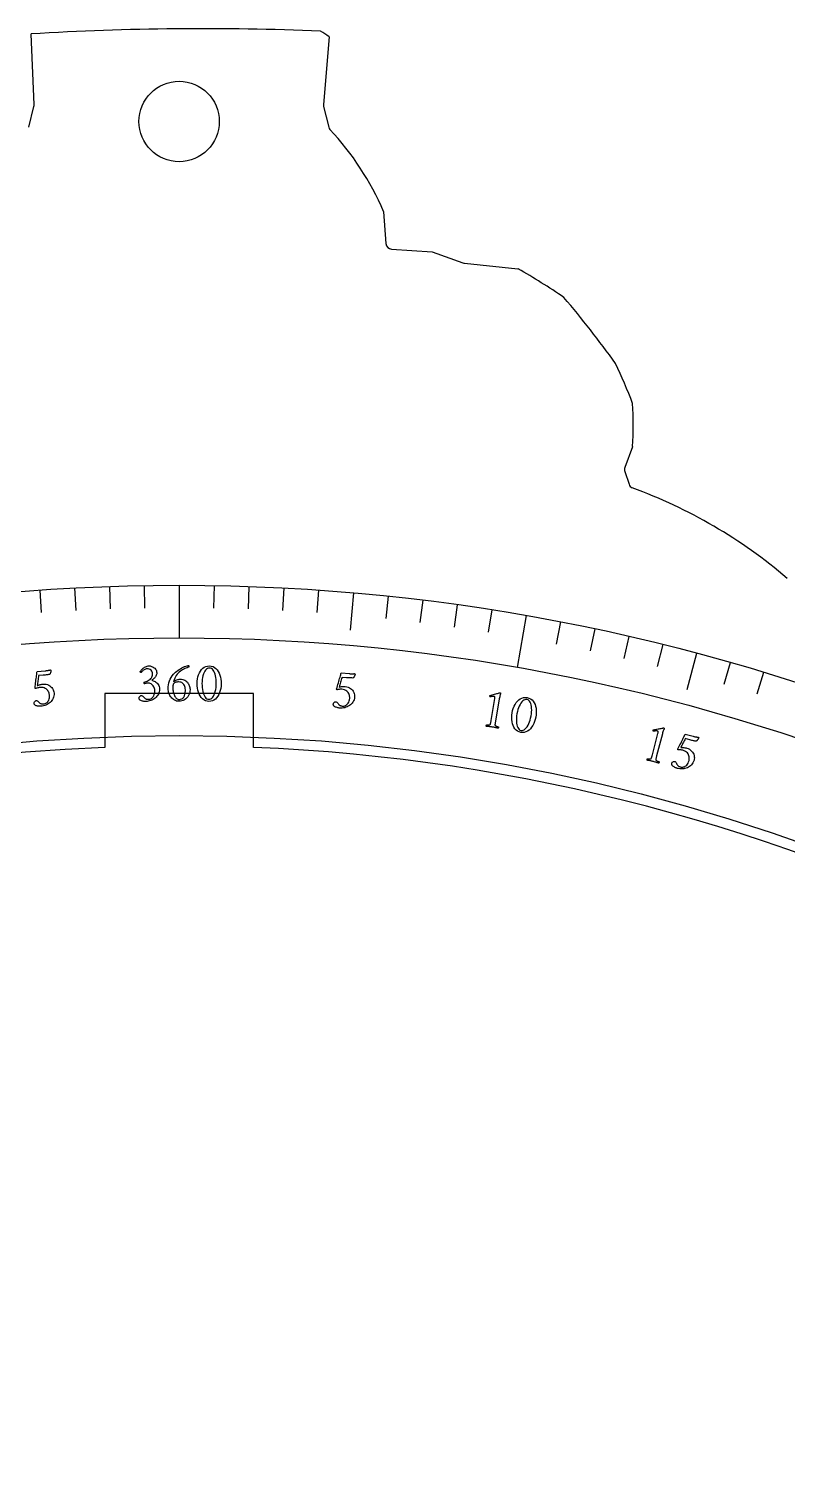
# Model space of a CAD drawing. Header units: millimetres. Extents: x -50 to 50, y -50 to 64.
# Drawn here: x -3.74 to 15.14, y 27.91 to 63.59 of the extents above; entities that cross this region are included whole.
import ezdxf

# ---------------------------------------------------------------- set-up
doc = ezdxf.new("R2010")
doc.units = ezdxf.units.MM
for name, color, linetype in [('CUT_INNER', 6, 'Continuous'), ('CUT_OUTER', 1, 'Continuous'), ('ENGRAVE', 7, 'Continuous'), ('ENGRAVE_FINE', 8, 'Continuous'), ('TEXT', 5, 'Continuous')]:
    doc.layers.add(name, color=color, linetype=linetype)

msp = doc.modelspace()

# ---------------------------------------------------------------- linework, layer by layer
at = {"layer": 'CUT_INNER'}
for points in [[(1.85, 47.05), (-1.85, 47.05), (-1.85, 45.7124)], [(1.85, 45.7124), (1.85, 47.05)]]:
    msp.add_lwpolyline(points, dxfattribs=at)
msp.add_circle((0, 61.278), 1, dxfattribs=at)
for centre, radius, start, end in [((0.0002, -0.0001), 45.7499, 92.31774, 38.3206), ((0.0007, 0.0009), 45.7489, 38.32, 87.68336)]:
    msp.add_arc(centre, radius, start, end, dxfattribs=at)
at = {"layer": 'CUT_OUTER'}
for points in [[(-3.6104, 61.6965), (-3.6804, 63.4528), (-3.6803, 63.4563)], [(3.7318, 63.3854), (3.7317, 63.3819), (3.5911, 61.6998)], [(-3.7442, 61.1356), (-3.6147, 61.6541)], [(3.5951, 61.6508), (3.7242, 61.1356)], [(5.0858, 59.0374), (5.0863, 59.0336), (5.147, 58.2411)], [(5.2873, 58.1029), (6.2939, 58.0402), (6.2975, 58.0398), (6.3009, 58.0388), (7.0642, 57.7613), (7.0818, 57.7561), (7.0998, 57.7531), (8.4321, 57.6129), (8.4355, 57.6124)], [(11.2864, 53.1935), (11.2853, 53.1904), (11.0916, 52.6727)], [(11.0898, 52.5727), (11.1955, 52.2555)]]:
    msp.add_lwpolyline(points, dxfattribs=at)
for centre, radius, start, end in [((0.6325, -8.3625), 71.9482, 87.701546, 93.436538), ((2.215, 61.3392), 2.5471, 53.45227, 59.23461), ((-3.7602, 61.6905), 0.15, 345.97557, 2.28226), ((3.7406, 61.6873), 0.15, 175.22111, 194.07168), ((3.8697, 61.172), 0.15, 194.07168, 218.1661), ((-1.3092, 56.3161), 6.95, 23.05169, 43.26379), ((5.2966, 58.2526), 0.15, 184.38215, 266.43774), ((1.1094, 44.625), 14.9111, 55.40342, 60.57318), ((-8.5848, 41.3616), 23.9005, 35.55804, 40.5493), ((-0.4996, 49.8051), 12.6006, 20.71645, 25.65446), ((0.7596, 53.7276), 10.5403, 357.09565, 2.90875), ((11.2321, 52.6201), 0.15, 159.48249, 198.43495), ((11.3378, 52.3029), 0.15, 198.43495, 244.13095), ((6.9095, 40.2492), 12.6921, 49.6008, 69.89472)]:
    msp.add_arc(centre, radius, start, end, dxfattribs=at)
at = {"layer": 'ENGRAVE'}
for points in [[(0, 49.745), (0, 48.436)], [(4.3356, 49.5557), (4.2541, 48.6243)], [(8.6381, 48.9893), (8.4108, 47.7001)], [(12.875, 48.05), (12.633, 47.1468)]]:
    msp.add_lwpolyline(points, dxfattribs=at)
for radius in [49.745, 48.436, 46.005]:
    msp.add_circle((0, 0), radius, dxfattribs=at)
at = {"layer": 'ENGRAVE_FINE'}
for points in [[(-3.47, 49.6238), (-3.4309, 49.0642)], [(-2.6035, 49.6768), (-2.5741, 49.1166)], [(-1.7361, 49.7147), (-1.7165, 49.154)], [(-0.8682, 49.7374), (-0.8584, 49.1765)], [(0.8682, 49.7374), (0.8584, 49.1765)], [(1.7361, 49.7147), (1.7165, 49.154)], [(2.6035, 49.6768), (2.5741, 49.1166)], [(3.47, 49.6238), (3.4309, 49.0642)], [(5.1998, 49.4725), (5.1411, 48.9146)], [(6.0624, 49.3742), (5.994, 48.8174)], [(6.9232, 49.2609), (6.8451, 48.7053)], [(7.7818, 49.1326), (7.6941, 48.5785)], [(9.4918, 48.831), (9.3847, 48.2804)], [(10.3426, 48.658), (10.2259, 48.1092)], [(11.1902, 48.47), (11.064, 47.9234)], [(12.0344, 48.2674), (11.8987, 47.723)], [(13.7116, 47.818), (13.5569, 47.2787)], [(14.544, 47.5714), (14.38, 47.0349)]]:
    msp.add_lwpolyline(points, dxfattribs=at)
at = {"layer": 'TEXT'}
for points in [[(-3.3858, 47.2856), (-3.3465, 47.2861), (-3.3099, 47.2819), (-3.2761, 47.2728), (-3.2451, 47.259), (-3.217, 47.2416), (-3.192, 47.2215), (-3.1701, 47.1988), (-3.1513, 47.1736), (-3.136, 47.1467), (-3.1245, 47.1191), (-3.1168, 47.0909), (-3.113, 47.0619), (-3.1126, 47.0277), (-3.1161, 46.995), (-3.1234, 46.9636), (-3.1346, 46.9336), (-3.1489, 46.9054), (-3.1659, 46.879), (-3.1853, 46.8545), (-3.2074, 46.832), (-3.2315, 46.8116), (-3.2572, 46.7934), (-3.2846, 46.7774), (-3.3135, 46.7636), (-3.3436, 46.7523), (-3.3741, 46.7435), (-3.4052, 46.7373), (-3.4369, 46.7337), (-3.4509, 46.7332), (-3.4666, 46.7334), (-3.4841, 46.7345), (-3.5033, 46.7365), (-3.5229, 46.7394), (-3.5417, 46.7436), (-3.5596, 46.7489), (-3.5766, 46.7555), (-3.5799, 46.758), (-3.5841, 46.7619), (-3.589, 46.7671), (-3.5947, 46.7737), (-3.6002, 46.7811), (-3.6043, 46.7888), (-3.607, 46.7967), (-3.6083, 46.8049), (-3.6083, 46.819), (-3.606, 46.8318), (-3.6014, 46.8433), (-3.5946, 46.8537), (-3.5862, 46.8623), (-3.577, 46.8687), (-3.5671, 46.8729), (-3.5563, 46.8748), (-3.5431, 46.8745), (-3.5311, 46.8713), (-3.5203, 46.8653), (-3.5109, 46.8565), (-3.5021, 46.8466), (-3.4932, 46.8373), (-3.4843, 46.8287), (-3.4754, 46.8206), (-3.4645, 46.8123), (-3.4528, 46.8056), (-3.4402, 46.8005), (-3.4268, 46.7968), (-3.4131, 46.7945), (-3.3995, 46.793), (-3.3861, 46.7926), (-3.3728, 46.793), (-3.3548, 46.7956), (-3.3369, 46.8007), (-3.3191, 46.8083), (-3.3014, 46.8185), (-3.2845, 46.8315), (-3.2694, 46.8477), (-3.2559, 46.8671), (-3.2442, 46.8898), (-3.235, 46.9158), (-3.2291, 46.9456), (-3.2267, 46.9791), (-3.2277, 47.0163), (-3.2305, 47.0381), (-3.2361, 47.0601), (-3.2445, 47.0823), (-3.2555, 47.1048), (-3.2695, 47.1265), (-3.2867, 47.1461), (-3.3069, 47.1638), (-3.3303, 47.1795), (-3.3572, 47.192), (-3.3877, 47.2001), (-3.4221, 47.2038), (-3.4601, 47.2031), (-3.4723, 47.2018), (-3.4863, 47.1996), (-3.5021, 47.1965), (-3.5199, 47.1924), (-3.5372, 47.1878), (-3.5519, 47.1832), (-3.564, 47.1784), (-3.5734, 47.1736), (-3.5755, 47.1739), (-3.5775, 47.1749), (-3.5796, 47.1767), (-3.5816, 47.1793), (-3.5833, 47.1824), (-3.5847, 47.1856), (-3.5856, 47.1889), (-3.5861, 47.1923), (-3.5813, 47.2312), (-3.5765, 47.2702), (-3.5716, 47.3091), (-3.5668, 47.348), (-3.562, 47.3863), (-3.5574, 47.4232), (-3.553, 47.4588), (-3.5487, 47.4931), (-3.5447, 47.5252), (-3.5414, 47.5542), (-3.5385, 47.58), (-3.5363, 47.6027), (-3.3328, 47.6174), (-3.3186, 47.6186), (-3.3043, 47.6201), (-3.2898, 47.622), (-3.2751, 47.6242), (-3.261, 47.6266), (-3.2481, 47.629), (-3.2365, 47.6315), (-3.2261, 47.6339), (-3.2175, 47.636), (-3.2114, 47.6375), (-3.2077, 47.6384), (-3.2065, 47.6387), (-3.203, 47.6369), (-3.1997, 47.6353), (-3.1967, 47.6338), (-3.194, 47.6325), (-3.1918, 47.6311), (-3.1901, 47.6293), (-3.189, 47.6271), (-3.1885, 47.6245), (-3.1886, 47.6215), (-3.1893, 47.6169), (-3.1904, 47.6106), (-3.192, 47.6025), (-3.1942, 47.5934), (-3.1968, 47.5838), (-3.1999, 47.5737), (-3.2036, 47.5632), (-3.2077, 47.5528), (-3.2123, 47.543), (-3.2174, 47.5339), (-3.223, 47.5255), (-3.2377, 47.5231), (-3.2538, 47.5206), (-3.2713, 47.5179), (-3.2903, 47.5152), (-3.3108, 47.5126), (-3.3331, 47.5101), (-3.3572, 47.5079), (-3.3831, 47.5059), (-3.4987, 47.4975), (-3.5027, 47.4663), (-3.5066, 47.4347), (-3.5104, 47.4029), (-3.5141, 47.3709), (-3.5178, 47.3391), (-3.5216, 47.3081), (-3.5256, 47.2779), (-3.5297, 47.2484), (-3.515, 47.2549), (-3.498, 47.2611), (-3.4789, 47.2671), (-3.4575, 47.2727), (-3.4361, 47.2776), (-3.417, 47.2814), (-3.4002, 47.2841), (-3.3858, 47.2856)], [(-0.7409, 47.7379), (-0.7227, 47.737), (-0.7036, 47.7334), (-0.6836, 47.7274), (-0.6627, 47.7188), (-0.6421, 47.7078), (-0.6229, 47.6943), (-0.6052, 47.6785), (-0.589, 47.6603), (-0.5755, 47.6399), (-0.5657, 47.6173), (-0.5597, 47.5925), (-0.5575, 47.5656), (-0.5586, 47.5444), (-0.5625, 47.524), (-0.5691, 47.5044), (-0.5784, 47.4857), (-0.5897, 47.468), (-0.602, 47.4515), (-0.6153, 47.4362), (-0.6297, 47.4221), (-0.6443, 47.4093), (-0.6581, 47.3979), (-0.6711, 47.3879), (-0.6833, 47.3794), (-0.6632, 47.3756), (-0.6424, 47.3691), (-0.6208, 47.36), (-0.5985, 47.3484), (-0.5767, 47.3341), (-0.5565, 47.3172), (-0.538, 47.2978), (-0.5212, 47.2759), (-0.5071, 47.2513), (-0.4969, 47.2242), (-0.4907, 47.1945), (-0.4884, 47.1622), (-0.4899, 47.1281), (-0.4952, 47.0956), (-0.5043, 47.0646), (-0.5171, 47.0354), (-0.533, 47.0079), (-0.5514, 46.9825), (-0.5722, 46.9592), (-0.5954, 46.9379), (-0.6207, 46.9189), (-0.6474, 46.9021), (-0.6756, 46.8877), (-0.7053, 46.8756), (-0.7359, 46.8659), (-0.7669, 46.8589), (-0.7983, 46.8544), (-0.8301, 46.8526), (-0.8441, 46.8528), (-0.8598, 46.8539), (-0.8772, 46.856), (-0.8962, 46.859), (-0.9157, 46.8631), (-0.9342, 46.8683), (-0.9517, 46.8746), (-0.9684, 46.8821), (-0.9715, 46.8848), (-0.9755, 46.8889), (-0.9801, 46.8944), (-0.9855, 46.9013), (-0.9905, 46.909), (-0.9941, 46.9168), (-0.9964, 46.9249), (-0.9973, 46.9332), (-0.9965, 46.9472), (-0.9935, 46.9599), (-0.9883, 46.9712), (-0.9809, 46.9811), (-0.972, 46.9893), (-0.9625, 46.9951), (-0.9523, 46.9988), (-0.9415, 47.0001), (-0.9283, 46.999), (-0.9165, 46.9952), (-0.9061, 46.9886), (-0.8972, 46.9793), (-0.8889, 46.9689), (-0.8806, 46.9592), (-0.8722, 46.95), (-0.8637, 46.9415), (-0.8533, 46.9326), (-0.842, 46.9252), (-0.8297, 46.9194), (-0.8165, 46.915), (-0.803, 46.9119), (-0.7895, 46.9097), (-0.7761, 46.9085), (-0.7628, 46.9082), (-0.7447, 46.9098), (-0.7265, 46.9139), (-0.7083, 46.9205), (-0.69, 46.9296), (-0.6725, 46.9417), (-0.6565, 46.9571), (-0.642, 46.9757), (-0.629, 46.9976), (-0.6183, 47.0232), (-0.6109, 47.0526), (-0.6066, 47.0859), (-0.6055, 47.1231), (-0.6074, 47.1502), (-0.6125, 47.1756), (-0.6206, 47.1994), (-0.632, 47.2214), (-0.6458, 47.2414), (-0.6614, 47.2592), (-0.6789, 47.2749), (-0.6981, 47.2883), (-0.7186, 47.299), (-0.7396, 47.3065), (-0.7613, 47.3109), (-0.7834, 47.3121), (-0.7947, 47.3115), (-0.806, 47.31), (-0.8175, 47.3076), (-0.8289, 47.3043), (-0.8398, 47.3009), (-0.8494, 47.298), (-0.8576, 47.2957), (-0.8646, 47.2939), (-0.8683, 47.2997), (-0.8711, 47.306), (-0.8728, 47.3129), (-0.8735, 47.3203), (-0.8734, 47.3249), (-0.8729, 47.3287), (-0.8721, 47.3319), (-0.8709, 47.3343), (-0.844, 47.3419), (-0.8178, 47.351), (-0.7923, 47.3617), (-0.7676, 47.3739), (-0.7444, 47.3878), (-0.7236, 47.4034), (-0.7051, 47.4209), (-0.6891, 47.4401), (-0.6762, 47.4614), (-0.667, 47.485), (-0.6617, 47.5109), (-0.6602, 47.5391), (-0.663, 47.5652), (-0.6704, 47.589), (-0.6827, 47.6104), (-0.6996, 47.6295), (-0.7203, 47.6451), (-0.7435, 47.6561), (-0.7693, 47.6625), (-0.7978, 47.6643), (-0.8189, 47.6627), (-0.8387, 47.6585), (-0.857, 47.6519), (-0.8738, 47.6427), (-0.889, 47.6322), (-0.9025, 47.6215), (-0.9144, 47.6107), (-0.9245, 47.5998), (-0.9331, 47.5898), (-0.9403, 47.5818), (-0.9459, 47.5759), (-0.9501, 47.572), (-0.953, 47.5725), (-0.9558, 47.5743), (-0.9587, 47.5773), (-0.9616, 47.5815), (-0.9642, 47.5864), (-0.9661, 47.5912), (-0.9672, 47.5961), (-0.9677, 47.601), (-0.9566, 47.6172), (-0.9441, 47.6331), (-0.93, 47.6488), (-0.9145, 47.6643), (-0.8975, 47.679), (-0.8791, 47.6926), (-0.8594, 47.7049), (-0.8383, 47.716), (-0.8159, 47.7253), (-0.7922, 47.732), (-0.7672, 47.7363), (-0.7409, 47.7379)], [(0.0225, 47.4067), (0.0569, 47.405), (0.0884, 47.4), (0.117, 47.3916), (0.1427, 47.3799), (0.1657, 47.3656), (0.1862, 47.3495), (0.2042, 47.3316), (0.2197, 47.3118), (0.233, 47.2908), (0.2442, 47.2694), (0.2535, 47.2474), (0.2606, 47.2249), (0.266, 47.2027), (0.2699, 47.1816), (0.2721, 47.1617), (0.2728, 47.143), (0.2703, 47.1059), (0.2631, 47.0702), (0.2514, 47.0357), (0.235, 47.0027), (0.2148, 46.9718), (0.1915, 46.9441), (0.1652, 46.9196), (0.1357, 46.8982), (0.1037, 46.8808), (0.0697, 46.8684), (0.0338, 46.861), (-0.0042, 46.8585), (-0.034, 46.8602), (-0.0624, 46.8653), (-0.0893, 46.8738), (-0.1148, 46.8856), (-0.1386, 46.9003), (-0.1606, 46.9171), (-0.1808, 46.9362), (-0.1993, 46.9574), (-0.2158, 46.9803), (-0.2303, 47.0046), (-0.2429, 47.0302), (-0.2534, 47.0571), (-0.2618, 47.0846), (-0.2679, 47.1121), (-0.2716, 47.1395), (-0.2729, 47.1668), (-0.2711, 47.2185), (-0.2651, 47.2689), (-0.2548, 47.3179), (-0.2403, 47.3655), (-0.2218, 47.411), (-0.1992, 47.4535), (-0.1728, 47.493), (-0.1424, 47.5295), (-0.1169, 47.5556), (-0.0895, 47.5807), (-0.0602, 47.6047), (-0.029, 47.6276), (0.0034, 47.6492), (0.0361, 47.6692), (0.0692, 47.6876), (0.1026, 47.7044), (0.1357, 47.7193), (0.1677, 47.7319), (0.1985, 47.7421), (0.2281, 47.7501), (0.2326, 47.7491), (0.2362, 47.7461), (0.239, 47.741), (0.2408, 47.734), (0.242, 47.7265), (0.2428, 47.7202), (0.2433, 47.715), (0.2435, 47.7109), (0.2208, 47.7033), (0.1965, 47.6943), (0.1708, 47.684), (0.1436, 47.6722), (0.1156, 47.6586), (0.0875, 47.6429), (0.0593, 47.6251), (0.0311, 47.6052), (0.0035, 47.5829), (-0.0226, 47.5579), (-0.0472, 47.5301), (-0.0705, 47.4996), (-0.0916, 47.4661), (-0.1101, 47.4291), (-0.1259, 47.3887), (-0.1391, 47.3449), (-0.1203, 47.3588), (-0.1005, 47.3711), (-0.0796, 47.3817), (-0.0577, 47.3906), (-0.0358, 47.3976), (-0.0151, 47.4027), (0.0043, 47.4057), (0.0225, 47.4067)], [(0.7536, 47.7363), (0.8005, 47.7318), (0.8435, 47.7198), (0.8825, 47.7003), (0.9175, 47.6733), (0.9484, 47.6402), (0.9751, 47.6021), (0.9976, 47.5591), (1.0159, 47.5112), (1.0299, 47.4597), (1.0395, 47.4059), (1.0447, 47.3499), (1.0456, 47.2916), (1.0421, 47.2335), (1.0343, 47.1777), (1.0222, 47.1244), (1.0059, 47.0736), (0.9854, 47.0265), (0.9612, 46.9843), (0.9332, 46.9471), (0.9015, 46.9149), (0.8662, 46.8889), (0.8274, 46.8706), (0.7853, 46.8599), (0.7397, 46.8569), (0.6955, 46.8613), (0.6544, 46.8733), (0.6166, 46.8929), (0.582, 46.9199), (0.5509, 46.9532), (0.5238, 46.9912), (0.5006, 47.0341), (0.4813, 47.0819), (0.4662, 47.1332), (0.4556, 47.1869), (0.4494, 47.2428), (0.4477, 47.3011), (0.4505, 47.3593), (0.4576, 47.4151), (0.4691, 47.4686), (0.4851, 47.5196), (0.5052, 47.5669), (0.5294, 47.6091), (0.5577, 47.6463), (0.59, 47.6785), (0.626, 47.7044), (0.6652, 47.7226), (0.7078, 47.7333), (0.7536, 47.7363)], [(0.7599, 47.6859), (0.7319, 47.6831), (0.7058, 47.6736), (0.6816, 47.6576), (0.6594, 47.6349), (0.6394, 47.6068), (0.6217, 47.5741), (0.6063, 47.5369), (0.5934, 47.4953), (0.5829, 47.4501), (0.5753, 47.4025), (0.5705, 47.3524), (0.5685, 47.2998), (0.5692, 47.2477), (0.5728, 47.1978), (0.5792, 47.1501), (0.5885, 47.1044), (0.6001, 47.0621), (0.6138, 47.0242), (0.6295, 46.9908), (0.6473, 46.9617), (0.6669, 46.9382), (0.688, 46.9213), (0.7107, 46.911), (0.735, 46.9073), (0.7643, 46.9102), (0.7912, 46.92), (0.8156, 46.9366), (0.8375, 46.9601), (0.857, 46.9893), (0.8741, 47.0231), (0.8887, 47.0615), (0.9009, 47.1044), (0.9107, 47.1506), (0.918, 47.1988), (0.9228, 47.249), (0.9251, 47.3011), (0.9247, 47.3536), (0.9216, 47.4035), (0.9157, 47.4507), (0.907, 47.4952), (0.8958, 47.5362), (0.8824, 47.5729), (0.8667, 47.6053), (0.8488, 47.6333), (0.829, 47.656), (0.8076, 47.6723), (0.7846, 47.6823), (0.7599, 47.6859)], [(4.1318, 47.2263), (4.1707, 47.2206), (4.2061, 47.2106), (4.238, 47.1963), (4.2665, 47.1778), (4.2915, 47.1561), (4.313, 47.1323), (4.331, 47.1065), (4.3456, 47.0786), (4.3564, 47.0496), (4.3634, 47.0206), (4.3665, 46.9915), (4.3658, 46.9623), (4.3607, 46.9285), (4.3521, 46.8966), (4.3399, 46.8668), (4.3242, 46.839), (4.3055, 46.8134), (4.2846, 46.79), (4.2615, 46.7689), (4.2362, 46.7502), (4.2092, 46.7338), (4.1809, 46.7199), (4.1514, 46.7084), (4.1206, 46.6994), (4.0891, 46.693), (4.0576, 46.6892), (4.0259, 46.688), (3.9941, 46.6894), (3.9801, 46.6911), (3.9646, 46.6938), (3.9475, 46.6977), (3.9289, 46.7026), (3.91, 46.7086), (3.8921, 46.7157), (3.8753, 46.7238), (3.8595, 46.733), (3.8567, 46.736), (3.8532, 46.7405), (3.8491, 46.7465), (3.8445, 46.7539), (3.8403, 46.762), (3.8375, 46.7702), (3.8361, 46.7785), (3.836, 46.7868), (3.8383, 46.8007), (3.8425, 46.8129), (3.8489, 46.8236), (3.8573, 46.8328), (3.8669, 46.84), (3.877, 46.8448), (3.8875, 46.8474), (3.8984, 46.8476), (3.9115, 46.8452), (3.9228, 46.8401), (3.9324, 46.8325), (3.9404, 46.8224), (3.9475, 46.8112), (3.9548, 46.8006), (3.9622, 46.7906), (3.9698, 46.7813), (3.9792, 46.7714), (3.9897, 46.7629), (4.0013, 46.7558), (4.0139, 46.7501), (4.0271, 46.7456), (4.0403, 46.7421), (4.0535, 46.7395), (4.0667, 46.7379), (4.0849, 46.7375), (4.1033, 46.7397), (4.1222, 46.7444), (4.1413, 46.7517), (4.16, 46.7618), (4.1775, 46.7755), (4.1938, 46.7925), (4.209, 46.813), (4.2222, 46.8373), (4.2327, 46.8658), (4.2404, 46.8985), (4.2453, 46.9354), (4.2459, 46.9573), (4.2439, 46.9799), (4.2392, 47.0032), (4.2318, 47.0272), (4.2214, 47.0508), (4.2076, 47.0729), (4.1903, 47.0935), (4.1697, 47.1127), (4.1452, 47.1293), (4.1163, 47.1422), (4.083, 47.1513), (4.0453, 47.1566), (4.0331, 47.1572), (4.0189, 47.1572), (4.0028, 47.1566), (3.9846, 47.1554), (3.9668, 47.1536), (3.9515, 47.1514), (3.9389, 47.1486), (3.9288, 47.1454), (3.9268, 47.1459), (3.9249, 47.1473), (3.9232, 47.1494), (3.9216, 47.1523), (3.9204, 47.1556), (3.9196, 47.1589), (3.9192, 47.1624), (3.9192, 47.1658), (3.9301, 47.2035), (3.941, 47.2412), (3.9519, 47.2789), (3.9629, 47.3165), (3.9736, 47.3536), (3.984, 47.3893), (3.994, 47.4238), (4.0037, 47.4569), (4.0127, 47.488), (4.0206, 47.516), (4.0275, 47.5411), (4.0333, 47.5632), (4.2365, 47.5455), (4.2507, 47.5444), (4.2651, 47.5437), (4.2797, 47.5432), (4.2946, 47.5431), (4.3089, 47.5433), (4.322, 47.5436), (4.3339, 47.5442), (4.3445, 47.5449), (4.3533, 47.5456), (4.3596, 47.5462), (4.3633, 47.5465), (4.3646, 47.5466), (4.3678, 47.5443), (4.3708, 47.5422), (4.3735, 47.5402), (4.3759, 47.5385), (4.3779, 47.5368), (4.3793, 47.5347), (4.38, 47.5323), (4.3801, 47.5297), (4.3795, 47.5268), (4.3782, 47.5223), (4.3761, 47.5163), (4.3732, 47.5086), (4.3696, 47.4999), (4.3655, 47.4909), (4.3608, 47.4814), (4.3556, 47.4716), (4.3498, 47.4619), (4.3437, 47.453), (4.3373, 47.4448), (4.3304, 47.4374), (4.3155, 47.4373), (4.2992, 47.4374), (4.2815, 47.4376), (4.2624, 47.4379), (4.2417, 47.4385), (4.2192, 47.4397), (4.1951, 47.4413), (4.1692, 47.4434), (4.0538, 47.4534), (4.0448, 47.4231), (4.036, 47.3926), (4.0272, 47.3618), (4.0185, 47.3308), (4.0099, 47.3), (4.0012, 47.27), (3.9925, 47.2408), (3.9838, 47.2123), (3.9993, 47.2164), (4.017, 47.2199), (4.0369, 47.2227), (4.0589, 47.2249), (4.0808, 47.2264), (4.1002, 47.2271), (4.1172, 47.2271), (4.1318, 47.2263)], [(-0.1501, 47.2848), (-0.1514, 47.2735), (-0.1525, 47.262), (-0.1534, 47.2504), (-0.1542, 47.2386), (-0.1548, 47.2267), (-0.1552, 47.2148), (-0.1554, 47.203), (-0.1554, 47.1911), (-0.1547, 47.1677), (-0.1528, 47.1439), (-0.1497, 47.1195), (-0.1453, 47.0946), (-0.1397, 47.0699), (-0.1328, 47.0461), (-0.1246, 47.0231), (-0.1151, 47.001), (-0.1042, 46.9804), (-0.0921, 46.9617), (-0.0787, 46.9451), (-0.0641, 46.9305), (-0.0481, 46.9186), (-0.031, 46.9101), (-0.0126, 46.905), (0.007, 46.9033), (0.0382, 46.9071), (0.0665, 46.9186), (0.0918, 46.9378), (0.1143, 46.9646), (0.1327, 46.9973), (0.1458, 47.0338), (0.1538, 47.0741), (0.1566, 47.1183), (0.1556, 47.1472), (0.1524, 47.175), (0.147, 47.2018), (0.1394, 47.2275), (0.1295, 47.2515), (0.117, 47.273), (0.1019, 47.2921), (0.0842, 47.3087), (0.0638, 47.3222), (0.0404, 47.3318), (0.014, 47.3376), (-0.0155, 47.3396), (-0.0306, 47.339), (-0.0465, 47.3373), (-0.0632, 47.3344), (-0.0808, 47.3304), (-0.0985, 47.3241), (-0.116, 47.3144), (-0.1332, 47.3013), (-0.1501, 47.2848)], [(7.7656, 46.3793), (7.8568, 46.9241), (7.8587, 46.9375), (7.8594, 46.9488), (7.8589, 46.958), (7.8573, 46.9651), (7.8544, 46.9706), (7.8501, 46.9748), (7.8445, 46.9779), (7.8375, 46.9798), (7.8287, 46.9806), (7.8175, 46.9804), (7.8041, 46.9793), (7.7884, 46.9773), (7.7725, 46.9748), (7.7586, 46.9725), (7.7467, 46.9702), (7.7367, 46.9681), (7.7321, 46.9741), (7.7291, 46.9803), (7.7278, 46.9869), (7.7281, 46.9936), (7.7281, 46.9937), (7.7281, 46.994), (7.7282, 46.9944), (7.7283, 46.995), (7.7289, 46.9975), (7.7297, 46.9994), (7.7308, 47.0007), (7.7322, 47.0014), (7.762, 47.0093), (7.7916, 47.0173), (7.821, 47.0254), (7.8501, 47.0337), (7.8778, 47.0416), (7.9032, 47.0487), (7.9261, 47.0551), (7.9465, 47.0607), (7.9634, 47.0653), (7.9756, 47.0686), (7.9833, 47.0704), (7.9863, 47.071), (7.9891, 47.0705), (7.9922, 47.0695), (7.9947, 47.0674), (7.9964, 47.0645), (7.9975, 47.0606), (7.9981, 47.0564), (7.9986, 47.0526), (7.999, 47.0492), (7.9993, 47.0461), (7.9986, 47.044), (7.9965, 47.0379), (7.9929, 47.0276), (7.988, 47.0133), (7.9824, 46.995), (7.9769, 46.9731), (7.9714, 46.9476), (7.9661, 46.9184), (7.8716, 46.3614), (7.8691, 46.3465), (7.8668, 46.3321), (7.8646, 46.3182), (7.8626, 46.3048), (7.8612, 46.2922), (7.8605, 46.2807), (7.8606, 46.2703), (7.8616, 46.261), (7.8633, 46.2572), (7.867, 46.2533), (7.8726, 46.2493), (7.88, 46.2451), (7.8887, 46.241), (7.8976, 46.2373), (7.9069, 46.234), (7.9165, 46.2311), (7.9255, 46.2286), (7.9332, 46.2266), (7.9394, 46.2251), (7.9442, 46.2242), (7.9455, 46.2206), (7.9462, 46.216), (7.9463, 46.2105), (7.9457, 46.204), (7.9446, 46.1977), (7.9429, 46.1925), (7.9405, 46.1884), (7.9376, 46.1856), (7.9177, 46.1904), (7.8987, 46.1949), (7.8804, 46.1992), (7.863, 46.2033), (7.8457, 46.2072), (7.8277, 46.2109), (7.8089, 46.2145), (7.7894, 46.2179), (7.7706, 46.2209), (7.7526, 46.2236), (7.7354, 46.2258), (7.7191, 46.2276), (7.7025, 46.2292), (7.6847, 46.231), (7.6657, 46.2328), (7.6455, 46.2348), (7.6437, 46.2385), (7.6429, 46.2431), (7.6429, 46.2485), (7.6439, 46.2549), (7.6456, 46.2612), (7.6474, 46.2664), (7.6496, 46.2705), (7.6519, 46.2735), (7.6568, 46.2728), (7.6632, 46.2721), (7.6711, 46.2715), (7.6804, 46.2709), (7.6905, 46.2705), (7.7003, 46.2706), (7.71, 46.2711), (7.7194, 46.2722), (7.7278, 46.2737), (7.7342, 46.2757), (7.7385, 46.2783), (7.7407, 46.2814), (7.7447, 46.2898), (7.7484, 46.2996), (7.7517, 46.3106), (7.7548, 46.323), (7.7576, 46.3362), (7.7604, 46.35), (7.763, 46.3644), (7.7656, 46.3793)], [(8.6612, 46.9501), (8.7067, 46.9378), (8.7471, 46.9189), (8.7823, 46.8932), (8.8123, 46.8608), (8.8373, 46.8229), (8.8573, 46.7809), (8.8724, 46.7348), (8.8825, 46.6845), (8.8878, 46.6314), (8.8883, 46.5768), (8.8842, 46.5207), (8.8754, 46.4631), (8.8623, 46.4063), (8.8454, 46.3526), (8.8246, 46.3021), (8.8, 46.2547), (8.7721, 46.2116), (8.7412, 46.174), (8.7074, 46.142), (8.6708, 46.1155), (8.6316, 46.0957), (8.5904, 46.0841), (8.5471, 46.0806), (8.5016, 46.0851), (8.4587, 46.0968), (8.4202, 46.1155), (8.3862, 46.141), (8.3565, 46.1734), (8.3314, 46.2114), (8.3109, 46.2534), (8.2952, 46.2996), (8.2841, 46.3499), (8.2777, 46.403), (8.2762, 46.4576), (8.2794, 46.5138), (8.2874, 46.5716), (8.2997, 46.6285), (8.316, 46.6824), (8.3362, 46.7332), (8.3604, 46.7809), (8.3881, 46.8241), (8.419, 46.8618), (8.453, 46.8938), (8.4902, 46.9202), (8.53, 46.9397), (8.5718, 46.9512), (8.6155, 46.9547), (8.6612, 46.9501)], [(8.659, 46.8993), (8.6309, 46.9011), (8.6036, 46.8962), (8.5771, 46.8843), (8.5515, 46.8657), (8.5271, 46.8412), (8.5042, 46.812), (8.4829, 46.7779), (8.4632, 46.7389), (8.4454, 46.6961), (8.43, 46.6504), (8.4169, 46.6018), (8.4062, 46.5503), (8.3983, 46.4988), (8.3936, 46.449), (8.392, 46.4008), (8.3935, 46.3543), (8.398, 46.3107), (8.4052, 46.271), (8.4152, 46.2354), (8.4279, 46.2038), (8.4433, 46.1774), (8.4613, 46.1572), (8.482, 46.1433), (8.5053, 46.1356), (8.5347, 46.1336), (8.5629, 46.1388), (8.5897, 46.1512), (8.6152, 46.1707), (8.6393, 46.1962), (8.6617, 46.2267), (8.6825, 46.2621), (8.7017, 46.3025), (8.719, 46.3464), (8.7341, 46.3928), (8.7472, 46.4414), (8.7581, 46.4925), (8.7665, 46.5443), (8.7717, 46.594), (8.7737, 46.6415), (8.7725, 46.6868), (8.7682, 46.7292), (8.7611, 46.7676), (8.751, 46.8021), (8.738, 46.8327), (8.7223, 46.8584), (8.7038, 46.878), (8.6828, 46.8917), (8.659, 46.8993)], [(11.7783, 45.526), (11.9166, 46.0607), (11.9196, 46.074), (11.9213, 46.0852), (11.9216, 46.0944), (11.9206, 46.1016), (11.9182, 46.1073), (11.9144, 46.1119), (11.909, 46.1154), (11.9022, 46.1179), (11.8935, 46.1195), (11.8824, 46.1203), (11.8689, 46.1204), (11.8531, 46.1197), (11.837, 46.1187), (11.823, 46.1175), (11.8109, 46.1163), (11.8008, 46.1151), (11.7967, 46.1215), (11.7943, 46.1279), (11.7935, 46.1345), (11.7944, 46.1413), (11.7944, 46.1413), (11.7945, 46.1416), (11.7946, 46.142), (11.7948, 46.1426), (11.7956, 46.145), (11.7966, 46.1468), (11.7978, 46.1481), (11.7992, 46.1487), (11.8296, 46.1539), (11.8598, 46.1593), (11.8897, 46.1648), (11.9195, 46.1705), (11.9478, 46.1759), (11.9737, 46.1808), (11.997, 46.1852), (12.0179, 46.1891), (12.0351, 46.1922), (12.0476, 46.1943), (12.0554, 46.1955), (12.0584, 46.1958), (12.0611, 46.1951), (12.0642, 46.1938), (12.0664, 46.1916), (12.0679, 46.1885), (12.0686, 46.1845), (12.0689, 46.1803), (12.0691, 46.1764), (12.0692, 46.173), (12.0692, 46.1699), (12.0683, 46.1679), (12.0657, 46.162), (12.0612, 46.152), (12.0551, 46.1382), (12.0479, 46.1205), (12.0405, 46.0992), (12.0329, 46.0742), (12.025, 46.0456), (11.8823, 45.499), (11.8785, 45.4843), (11.8749, 45.4702), (11.8716, 45.4565), (11.8685, 45.4433), (11.8659, 45.4309), (11.8642, 45.4195), (11.8634, 45.4091), (11.8636, 45.3998), (11.865, 45.3959), (11.8683, 45.3917), (11.8735, 45.3872), (11.8806, 45.3823), (11.8888, 45.3775), (11.8974, 45.373), (11.9063, 45.3689), (11.9157, 45.3652), (11.9245, 45.3619), (11.9319, 45.3593), (11.938, 45.3573), (11.9427, 45.3559), (11.9437, 45.3522), (11.944, 45.3476), (11.9435, 45.3421), (11.9424, 45.3357), (11.9407, 45.3295), (11.9386, 45.3244), (11.9359, 45.3206), (11.9327, 45.318), (11.9133, 45.3245), (11.8947, 45.3307), (11.877, 45.3366), (11.86, 45.3422), (11.8431, 45.3475), (11.8254, 45.3528), (11.807, 45.358), (11.7879, 45.3631), (11.7694, 45.3678), (11.7517, 45.372), (11.7348, 45.3757), (11.7187, 45.3789), (11.7023, 45.382), (11.6848, 45.3853), (11.666, 45.3888), (11.6461, 45.3925), (11.6446, 45.3963), (11.6441, 45.401), (11.6447, 45.4064), (11.6462, 45.4127), (11.6484, 45.4188), (11.6507, 45.4238), (11.6532, 45.4277), (11.6558, 45.4305), (11.6606, 45.4294), (11.6669, 45.4282), (11.6747, 45.4268), (11.684, 45.4254), (11.6939, 45.4241), (11.7038, 45.4234), (11.7134, 45.4231), (11.723, 45.4233), (11.7314, 45.4241), (11.7379, 45.4256), (11.7424, 45.4277), (11.745, 45.4306), (11.7497, 45.4387), (11.7542, 45.4481), (11.7585, 45.4588), (11.7626, 45.4708), (11.7666, 45.4838), (11.7705, 45.4973), (11.7744, 45.5114), (11.7783, 45.526)], [(12.6308, 45.6931), (12.668, 45.6804), (12.701, 45.6642), (12.7299, 45.6443), (12.7545, 45.6209), (12.7751, 45.5951), (12.792, 45.5678), (12.805, 45.5391), (12.8143, 45.509), (12.8197, 45.4786), (12.8213, 45.4488), (12.8191, 45.4196), (12.813, 45.391), (12.8019, 45.3586), (12.7877, 45.3289), (12.7703, 45.3018), (12.7497, 45.2773), (12.7267, 45.2555), (12.702, 45.2363), (12.6754, 45.2198), (12.6471, 45.2059), (12.6176, 45.1947), (12.5872, 45.1862), (12.5561, 45.1803), (12.5242, 45.177), (12.4921, 45.1764), (12.4604, 45.1783), (12.429, 45.1829), (12.398, 45.1901), (12.3846, 45.1942), (12.3698, 45.1998), (12.3537, 45.2067), (12.3363, 45.2149), (12.3188, 45.2242), (12.3025, 45.2344), (12.2874, 45.2455), (12.2736, 45.2573), (12.2713, 45.2608), (12.2687, 45.2659), (12.2658, 45.2725), (12.2626, 45.2806), (12.2599, 45.2894), (12.2586, 45.298), (12.2588, 45.3063), (12.2602, 45.3145), (12.2649, 45.3278), (12.2714, 45.3391), (12.2796, 45.3484), (12.2895, 45.3559), (12.3003, 45.3612), (12.3111, 45.3642), (12.3218, 45.3648), (12.3326, 45.363), (12.345, 45.3582), (12.3552, 45.3512), (12.3633, 45.342), (12.3693, 45.3306), (12.3743, 45.3183), (12.3795, 45.3066), (12.385, 45.2954), (12.3908, 45.2848), (12.3982, 45.2734), (12.407, 45.2632), (12.4171, 45.2541), (12.4285, 45.2462), (12.4407, 45.2394), (12.453, 45.2335), (12.4655, 45.2285), (12.4782, 45.2246), (12.496, 45.2209), (12.5146, 45.2198), (12.5339, 45.221), (12.554, 45.2246), (12.5743, 45.2312), (12.594, 45.2414), (12.6131, 45.2552), (12.6318, 45.2726), (12.6492, 45.2941), (12.6646, 45.3203), (12.6781, 45.351), (12.6897, 45.3864), (12.6942, 45.4079), (12.6963, 45.4305), (12.6959, 45.4542), (12.693, 45.4791), (12.6871, 45.5042), (12.6775, 45.5285), (12.6643, 45.5519), (12.6475, 45.5745), (12.6264, 45.5953), (12.6003, 45.6132), (12.5692, 45.6281), (12.5331, 45.6402), (12.5213, 45.643), (12.5073, 45.6456), (12.4913, 45.648), (12.4732, 45.6501), (12.4553, 45.6516), (12.4399, 45.6521), (12.427, 45.6517), (12.4165, 45.6503), (12.4146, 45.6512), (12.4131, 45.6529), (12.4117, 45.6553), (12.4107, 45.6584), (12.4101, 45.6619), (12.4099, 45.6653), (12.4101, 45.6688), (12.4108, 45.6722), (12.4284, 45.7072), (12.4459, 45.7423), (12.4635, 45.7774), (12.4811, 45.8125), (12.4984, 45.8469), (12.5151, 45.8802), (12.5312, 45.9123), (12.5467, 45.9431), (12.5611, 45.972), (12.574, 45.9982), (12.5853, 46.0216), (12.5951, 46.0423), (12.7917, 45.988), (12.8055, 45.9844), (12.8195, 45.981), (12.8338, 45.9779), (12.8484, 45.9751), (12.8625, 45.9727), (12.8754, 45.9706), (12.8872, 45.969), (12.8978, 45.9678), (12.9066, 45.9669), (12.9128, 45.9663), (12.9166, 45.9659), (12.9179, 45.9658), (12.9206, 45.963), (12.9231, 45.9603), (12.9254, 45.958), (12.9276, 45.9558), (12.9292, 45.9537), (12.9302, 45.9514), (12.9305, 45.949), (12.9301, 45.9464), (12.929, 45.9437), (12.9268, 45.9395), (12.9236, 45.9339), (12.9194, 45.9269), (12.9143, 45.919), (12.9087, 45.9108), (12.9023, 45.9024), (12.8954, 45.8937), (12.888, 45.8852), (12.8804, 45.8776), (12.8725, 45.8707), (12.8645, 45.8646), (12.8498, 45.8673), (12.8338, 45.8703), (12.8164, 45.8737), (12.7976, 45.8775), (12.7774, 45.8819), (12.7555, 45.887), (12.7321, 45.893), (12.707, 45.8998), (12.5953, 45.9306), (12.581, 45.9024), (12.5668, 45.874), (12.5526, 45.8453), (12.5384, 45.8164), (12.5243, 45.7877), (12.5103, 45.7597), (12.4964, 45.7326), (12.4827, 45.7062), (12.4988, 45.7074), (12.5168, 45.7076), (12.5369, 45.7067), (12.5589, 45.7049), (12.5807, 45.7024), (12.5999, 45.6996), (12.6166, 45.6965), (12.6308, 45.6931)]]:
    msp.add_lwpolyline(points, close=True, dxfattribs=at)

doc.saveas('drawing.dxf')
